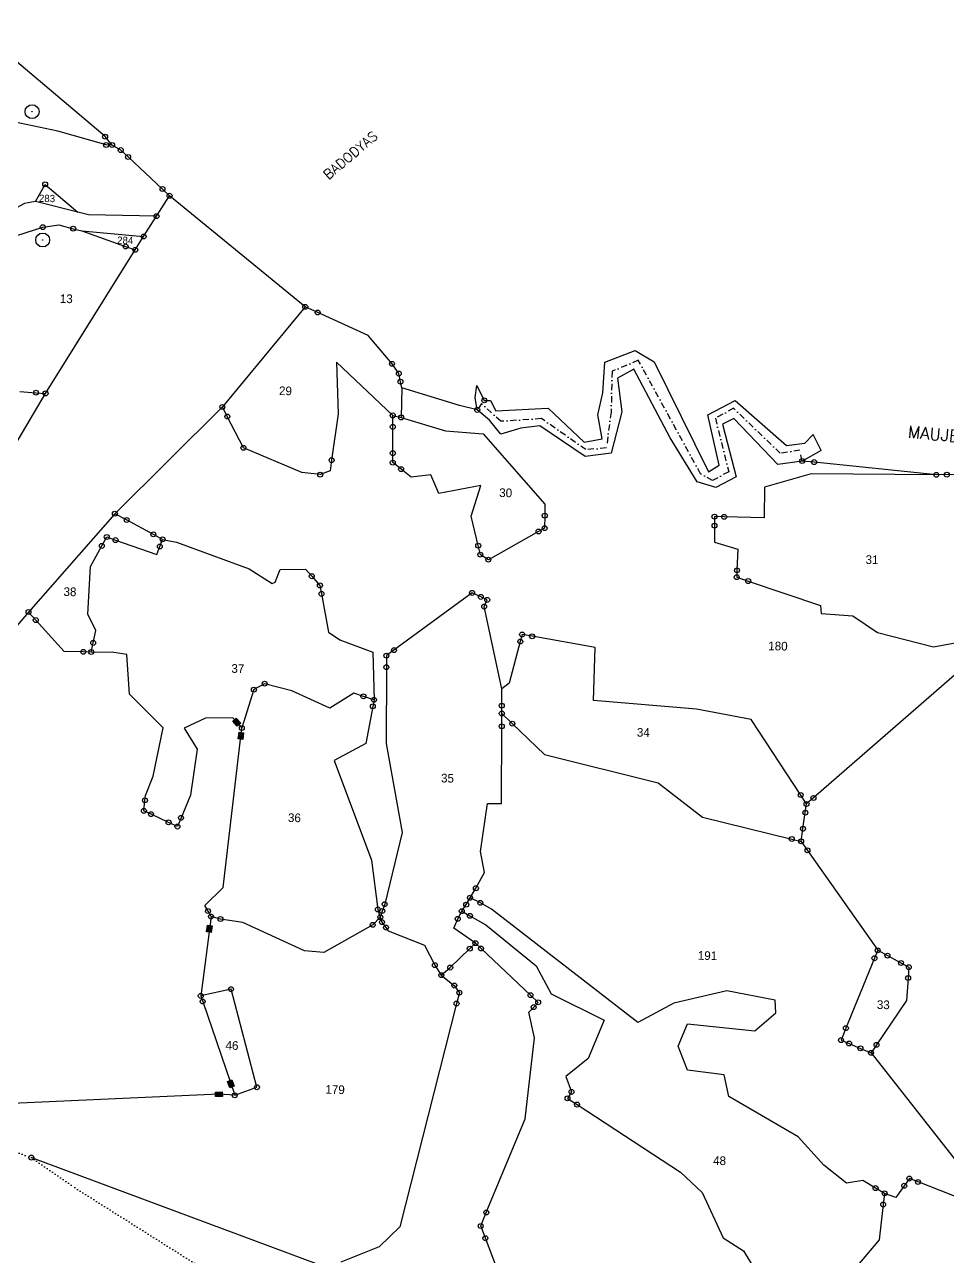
# Model space of a CAD drawing. Header units: metres. Extents: x 260336 to 266671, y 2219820 to 2223612.
# Drawn here: x 263508 to 264253, y 2222098 to 2223093 of the extents above; entities that cross this region are included whole.
import ezdxf

# ---------------------------------------------------------------- set-up
doc = ezdxf.new("R2010")
doc.units = ezdxf.units.M
doc.header["$MEASUREMENT"] = 0
doc.linetypes.add('DASHDOT', pattern=[1, 0.5, -0.25, 0, -0.25])
doc.linetypes.add('DOT', pattern=[0.25, 0, -0.25])
for name, color, linetype in [('OFF', 1, 'Continuous'), ('POLY_FOREST', 7, 'DOT'), ('POLY_PARCEL', 6, 'Continuous'), ('POLY_RAIL', 7, 'Continuous'), ('POLY_WATER', 4, 'Continuous'), ('SYM_STONE', 1, 'Continuous'), ('TEXT_MAPOUT', 7, 'Continuous'), ('TEXT_PARCEL', 7, 'Continuous'), ('TRAVERSE_STATION_POINT', 5, 'Continuous'), ('V_BOUND_LINE', 7, 'Continuous'), ('V_BOUND_STREAM_LINE', 7, 'DASHDOT')]:
    doc.layers.add(name, color=color, linetype=linetype)
doc.styles.get("Standard").update_dxf_attribs({"font": 'simplex.shx'})
doc.styles.add('TEXT_MAP', font='', dxfattribs={"height": 1.8})
doc.styles.get('TEXT_MAP').set_extended_font_data('Kruti Dev 050')

msp = doc.modelspace()

# ---------------------------------------------------------------- hatches: boundary and pattern name
at = {"layer": 'SYM_STONE'}
for points in [[(263678.89, 2222532.62), (263676.06, 2222530.15), (263679.63, 2222526.06), (263682.45, 2222528.52)], [(263680.47, 2222515.83), (263684.19, 2222515.4), (263684.82, 2222520.78), (263681.1, 2222521.22)], [(263654.93, 2222359.89), (263658.65, 2222359.37), (263659.4, 2222364.74), (263655.68, 2222365.26)], [(263675.34, 2222240.43), (263671.79, 2222239.22), (263673.54, 2222234.09), (263677.09, 2222235.3)], [(263662.05, 2222230.61), (263662.21, 2222226.87), (263667.63, 2222227.1), (263667.47, 2222230.84)]]:
    msp.add_hatch(color=256, dxfattribs=at).paths.add_polyline_path(points)

# ---------------------------------------------------------------- linework, layer by layer
at = {"layer": 'OFF'}
for p, q in [((263871.68, 2222791.54), (263873.14, 2222801.06)), ((264151.32, 2222748.61), (264144.76, 2222761.6))]:
    msp.add_line(p, q, dxfattribs=at)
at = {"layer": 'POLY_FOREST', "ltscale": 10}
for p, q in [((263410.7, 2222214.72), (263513.39, 2222177.65)), ((263513.39, 2222177.65), (263548.4, 2222153.4)), ((263548.4, 2222153.4), (263732.76, 2222037.01))]:
    msp.add_line(p, q, dxfattribs=at)
at = {"layer": 'POLY_PARCEL'}
for p, q in [((263534.82, 2223006.46), (263498.91, 2223014.04)), ((263573.88, 2222995.36), (263534.82, 2223006.46)), ((263578.62, 2222995.3), (263573.88, 2222995.36)), ((263516.66, 2222949.78), (263524.53, 2222963.58)), ((263524.53, 2222963.58), (263551.05, 2222941.11)), ((263554.18, 2222925.99), (263589.53, 2222913.43)), ((263589.53, 2222913.43), (263597.31, 2222910.67)), ((263805.22, 2222776.97), (263759.94, 2222819.93)), ((263759.94, 2222819.93), (263761.06, 2222778.27)), ((263504.16, 2222796.3), (263517.11, 2222795.34)), ((263517.11, 2222795.34), (263524.84, 2222794.76)), ((263812.48, 2222799.17), (263812, 2222775.38)), ((263671.63, 2222776.04), (263667.64, 2222783.78)), ((263684.67, 2222750.81), (263671.63, 2222776.04)), ((263761.06, 2222778.27), (263755.87, 2222740.77)), ((263805.22, 2222776.97), (263812, 2222775.38)), ((263805.23, 2222767.72), (263805.22, 2222776.97)), ((263812, 2222775.38), (263847.78, 2222764.48)), ((263805.25, 2222746.45), (263805.23, 2222767.72)), ((263847.78, 2222764.48), (263878.37, 2222762.01)), ((263878.37, 2222762.01), (263928.02, 2222705.36)), ((263731.88, 2222730.82), (263684.67, 2222750.81)), ((263755.87, 2222740.77), (263754.68, 2222732.19)), ((263805.26, 2222738.87), (263805.25, 2222746.45)), ((263746.68, 2222729.15), (263731.88, 2222730.82)), ((263754.68, 2222732.19), (263746.68, 2222729.15)), ((263811.99, 2222733.55), (263805.26, 2222738.87)), ((263820.18, 2222727.07), (263811.99, 2222733.55)), ((263836.1, 2222729.09), (263820.18, 2222727.07)), ((263842.5, 2222714.03), (263836.1, 2222729.09)), ((263876.26, 2222720.44), (263842.5, 2222714.03)), ((263868.6, 2222695.64), (263876.26, 2222720.44)), ((264143.12, 2222729.84), (264105.4, 2222719.06)), ((264244.21, 2222728.99), (264143.12, 2222729.84)), ((264105.4, 2222719.06), (264105.17, 2222694.37)), ((263928.02, 2222705.36), (263927.97, 2222696.06)), ((263590.33, 2222692.54), (263580.84, 2222697.64)), ((263611.93, 2222680.92), (263590.33, 2222692.54)), ((263874.24, 2222671.82), (263868.6, 2222695.64)), ((263927.97, 2222696.06), (263927.91, 2222686)), ((264072.93, 2222695.06), (264065.03, 2222695.23)), ((264065.03, 2222695.23), (264065.08, 2222687.95)), ((264105.17, 2222694.37), (264072.93, 2222695.06)), ((263619.39, 2222676.91), (263611.93, 2222680.92)), ((263922.97, 2222683.23), (263882.44, 2222660.49)), ((263927.91, 2222686), (263922.97, 2222683.23)), ((264065.08, 2222687.95), (264065.18, 2222674.7)), ((263561.21, 2222655.11), (263570.32, 2222671.6)), ((263570.32, 2222671.6), (263574.3, 2222678.8)), ((263574.3, 2222678.8), (263581.41, 2222676.3)), ((263581.41, 2222676.3), (263614.64, 2222664.64)), ((263614.64, 2222664.64), (263617.16, 2222671.15)), ((263617.16, 2222671.15), (263619.39, 2222676.91)), ((263619.39, 2222676.91), (263630.53, 2222674.53)), ((263630.53, 2222674.53), (263689.26, 2222653.04)), ((263875.97, 2222664.52), (263874.24, 2222671.82)), ((264065.18, 2222674.7), (264083.79, 2222668.95)), ((263882.44, 2222660.49), (263875.97, 2222664.52)), ((264083.79, 2222668.95), (264083.2, 2222651.88)), ((263558.96, 2222616.44), (263561.21, 2222655.11)), ((263689.26, 2222653.04), (263707.77, 2222641.25)), ((263710.4, 2222642.38), (263714.18, 2222652.5)), ((263714.18, 2222652.5), (263734.84, 2222652.77)), ((263734.84, 2222652.77), (263739.83, 2222647.14)), ((264083.2, 2222651.88), (264083.01, 2222646.35)), ((263707.77, 2222641.25), (263710.4, 2222642.38)), ((263739.83, 2222647.14), (263746.43, 2222639.71)), ((264083.01, 2222646.35), (264092.32, 2222643.21)), ((264092.32, 2222643.21), (264150.63, 2222623.5)), ((263746.43, 2222639.71), (263747.67, 2222632.86)), ((263747.67, 2222632.86), (263753.28, 2222602.01)), ((263869.29, 2222633.68), (263806.22, 2222587.47)), ((263876.34, 2222630.42), (263869.29, 2222633.68)), ((263881.54, 2222628.02), (263876.34, 2222630.42)), ((263879.05, 2222622.62), (263881.54, 2222628.02)), ((263893.32, 2222556.06), (263879.05, 2222622.62)), ((264150.63, 2222623.5), (264151.1, 2222616.92)), ((263516.97, 2222611.71), (263511.08, 2222618.19)), ((263539.94, 2222586.42), (263516.97, 2222611.71)), ((263565.56, 2222603.2), (263558.96, 2222616.44)), ((264151.1, 2222616.92), (264176.66, 2222615.18)), ((264176.66, 2222615.18), (264196.61, 2222601.67)), ((263563.31, 2222593.29), (263565.56, 2222603.2)), ((263753.28, 2222602.01), (263762.43, 2222595.85)), ((264196.61, 2222601.67), (264241.89, 2222589.99)), ((263561.64, 2222585.92), (263563.31, 2222593.29)), ((263762.43, 2222595.85), (263789.28, 2222585.78)), ((263908.23, 2222594.42), (263899.35, 2222560.67)), ((263909.71, 2222600.04), (263908.23, 2222594.42)), ((263917.78, 2222598.61), (263909.71, 2222600.04)), ((263968.62, 2222589.58), (263917.78, 2222598.61)), ((264286.75, 2222591.58), (264144.97, 2222468.07)), ((264241.89, 2222589.99), (264286.92, 2222598.47)), ((263555.33, 2222586.06), (263539.94, 2222586.42)), ((263561.64, 2222585.92), (263555.33, 2222586.06)), ((263579.92, 2222585.52), (263561.64, 2222585.92)), ((263590.36, 2222583.84), (263579.92, 2222585.52)), ((263592.52, 2222551.76), (263590.36, 2222583.84)), ((263789.28, 2222585.78), (263790.12, 2222547.28)), ((263800.09, 2222582.98), (263800.08, 2222573.75)), ((263806.22, 2222587.47), (263800.09, 2222582.98)), ((263967.26, 2222546.88), (263968.62, 2222589.58)), ((263800.08, 2222573.75), (263799.99, 2222511.93)), ((263619.73, 2222524.78), (263592.52, 2222551.76)), ((263693.11, 2222555.53), (263683.38, 2222524.6)), ((263701.78, 2222560.33), (263693.11, 2222555.53)), ((263723.74, 2222554.64), (263701.78, 2222560.33)), ((263754.32, 2222540.45), (263723.74, 2222554.64)), ((263773.83, 2222552.61), (263754.32, 2222540.45)), ((263781.55, 2222550.09), (263773.83, 2222552.61)), ((263893.29, 2222542.6), (263893.32, 2222556.06)), ((263899.35, 2222560.67), (263893.32, 2222556.06)), ((263790.12, 2222547.28), (263781.55, 2222550.09)), ((263789.12, 2222542.04), (263783.42, 2222512.06)), ((263790.12, 2222547.28), (263789.12, 2222542.04)), ((263893.27, 2222536.27), (263893.29, 2222542.6)), ((264050.46, 2222539.88), (263967.26, 2222546.88)), ((263654.1, 2222532.38), (263636.83, 2222524.44)), ((263676.2, 2222532.86), (263654.1, 2222532.38)), ((263683.38, 2222524.6), (263676.2, 2222532.86)), ((263893.25, 2222525.91), (263893.27, 2222536.27)), ((263893.27, 2222536.27), (263901.78, 2222528.1)), ((264094.75, 2222531.32), (264050.46, 2222539.88)), ((264134.65, 2222470.45), (264094.75, 2222531.32)), ((263611.77, 2222485.56), (263619.73, 2222524.78)), ((263636.83, 2222524.44), (263647.39, 2222507.56)), ((263668.28, 2222395.72), (263683.38, 2222524.6)), ((263893.1, 2222463.58), (263893.25, 2222525.91)), ((263901.78, 2222528.1), (263927.9, 2222503.04)), ((263783.42, 2222512.06), (263757.94, 2222498.31)), ((263799.99, 2222511.93), (263812.72, 2222440.18)), ((263647.39, 2222507.56), (263641.85, 2222470.38)), ((263927.9, 2222503.04), (264019.61, 2222480.19)), ((263757.94, 2222498.31), (263788.06, 2222417.85)), ((263605.5, 2222469.98), (263611.77, 2222485.56)), ((264019.61, 2222480.19), (264055.41, 2222452.53)), ((263604.29, 2222457.67), (263605.12, 2222466.13)), ((263605.12, 2222466.13), (263605.5, 2222469.98)), ((263641.85, 2222470.38), (263634.26, 2222452.04)), ((263876.13, 2222424.79), (263881.7, 2222463.58)), ((263881.7, 2222463.58), (263893.1, 2222463.58)), ((264139.4, 2222463.22), (264134.65, 2222470.45)), ((264138.39, 2222456.22), (264139.4, 2222463.22)), ((264144.97, 2222468.07), (264139.4, 2222463.22)), ((263610.03, 2222454.98), (263604.29, 2222457.67)), ((263624.18, 2222448.34), (263610.03, 2222454.98)), ((263634.26, 2222452.04), (263631.34, 2222444.98)), ((264055.41, 2222452.53), (264127.44, 2222434.88)), ((264136.51, 2222443.21), (264138.39, 2222456.22)), ((263631.34, 2222444.98), (263624.18, 2222448.34)), ((264135.04, 2222433.02), (264136.51, 2222443.21)), ((263812.72, 2222440.18), (263798.71, 2222382.29)), ((264127.44, 2222434.88), (264135.04, 2222433.02)), ((264135.04, 2222433.02), (264140.14, 2222425.76)), ((263879.32, 2222407.76), (263876.13, 2222424.79)), ((264140.14, 2222425.76), (264196.84, 2222345.03)), ((263788.06, 2222417.85), (263793.22, 2222378.05)), ((263872.37, 2222395.14), (263879.32, 2222407.76)), ((263653.49, 2222381.33), (263668.28, 2222395.72)), ((263867.63, 2222387.49), (263872.37, 2222395.14)), ((263798.71, 2222382.29), (263796.74, 2222376.74)), ((263860.95, 2222376.6), (263864.6, 2222381.91)), ((263864.6, 2222381.91), (263867.63, 2222387.49)), ((263875.99, 2222383.4), (263867.63, 2222387.49)), ((263885.07, 2222378.28), (263875.99, 2222383.4)), ((263658.46, 2222372.35), (263650.2, 2222308.24)), ((263656.06, 2222376.74), (263653.49, 2222381.33)), ((263658.46, 2222372.35), (263656.06, 2222376.74)), ((263666.17, 2222370.32), (263658.46, 2222372.35)), ((263793.22, 2222378.05), (263795.17, 2222371.79)), ((263796.74, 2222376.74), (263795.17, 2222371.79)), ((263857.71, 2222370.44), (263860.95, 2222376.6)), ((263860.95, 2222376.6), (263867.56, 2222372.88)), ((263867.56, 2222372.88), (263880.44, 2222365.66)), ((264003.02, 2222286.69), (263885.07, 2222378.28)), ((263684.07, 2222367.4), (263666.17, 2222370.32)), ((263733.92, 2222344.5), (263684.07, 2222367.4)), ((263789.05, 2222365.59), (263749.6, 2222343.39)), ((263795.17, 2222371.79), (263789.05, 2222365.59)), ((263795.17, 2222371.79), (263796.54, 2222367.82)), ((263796.54, 2222367.82), (263799.76, 2222363.39)), ((263799.76, 2222363.39), (263801.57, 2222360.78)), ((263854.63, 2222362.92), (263857.71, 2222370.44)), ((263871.98, 2222350.8), (263854.63, 2222362.92)), ((263880.44, 2222365.66), (263921.16, 2222332.5)), ((263801.57, 2222360.78), (263830.79, 2222349.2)), ((263749.6, 2222343.39), (263733.92, 2222344.5)), ((263830.79, 2222349.2), (263839.19, 2222333.04)), ((263851.66, 2222331.11), (263867.42, 2222346.38)), ((263867.42, 2222346.38), (263871.98, 2222350.8)), ((263876.51, 2222346.52), (263871.98, 2222350.8)), ((263916.49, 2222308.82), (263876.51, 2222346.52)), ((264196.84, 2222345.03), (264194.24, 2222338.65)), ((264196.84, 2222345.03), (264204.71, 2222340.76)), ((263839.19, 2222333.04), (263844.45, 2222324.99)), ((263921.16, 2222332.5), (263933.2, 2222309.84)), ((264194.24, 2222338.65), (264171.18, 2222282.15)), ((264204.71, 2222340.76), (264215.64, 2222334.82)), ((264215.64, 2222334.82), (264221.98, 2222331.38)), ((263844.45, 2222324.99), (263851.66, 2222331.11)), ((263844.45, 2222324.99), (263854.95, 2222316.55)), ((264221.41, 2222322.65), (264220.22, 2222304.54)), ((264221.98, 2222331.38), (264221.41, 2222322.65)), ((263674.63, 2222313.64), (263650.2, 2222308.24)), ((263695.57, 2222234.46), (263674.63, 2222313.64)), ((263854.95, 2222316.55), (263859.01, 2222310.81)), ((264075.09, 2222312.36), (264032.26, 2222302.28)), ((264114.17, 2222304.68), (264075.09, 2222312.36)), ((263650.2, 2222308.24), (263651.74, 2222303.74)), ((263651.74, 2222303.74), (263677.62, 2222227.97)), ((263859.01, 2222310.81), (263856.78, 2222302.03)), ((263922.67, 2222302.99), (263916.49, 2222308.82)), ((263919.06, 2222299.18), (263922.67, 2222302.99)), ((263933.2, 2222309.84), (263975.84, 2222288.7)), ((264032.26, 2222302.28), (264003.02, 2222286.69)), ((264114.58, 2222294.49), (264114.17, 2222304.68)), ((264220.22, 2222304.54), (264195.88, 2222268.72)), ((263856.78, 2222302.03), (263810.88, 2222121.66)), ((263915.19, 2222295.09), (263919.06, 2222299.18)), ((263919.8, 2222274.38), (263915.19, 2222295.09)), ((264097.53, 2222280.1), (264114.58, 2222294.49)), ((263975.84, 2222288.7), (263963.14, 2222257.66)), ((264035.85, 2222267.66), (264043.23, 2222285.58)), ((264043.23, 2222285.58), (264097.53, 2222280.1)), ((263912.16, 2222209), (263919.8, 2222274.38)), ((264171.18, 2222282.15), (264167.25, 2222272.51)), ((264167.25, 2222272.51), (264173.73, 2222269.76)), ((264043.13, 2222248.27), (264035.85, 2222267.66)), ((264173.73, 2222269.76), (264182.92, 2222265.86)), ((264182.92, 2222265.86), (264191.47, 2222262.24)), ((264195.88, 2222268.72), (264191.47, 2222262.24)), ((263963.14, 2222257.66), (263945.02, 2222243.11)), ((264191.47, 2222262.24), (264286.09, 2222141.79)), ((263945.02, 2222243.11), (263949.57, 2222230.71)), ((264072.93, 2222244.47), (264043.13, 2222248.27)), ((264076.65, 2222227.08), (264072.93, 2222244.47)), ((263677.62, 2222227.97), (263695.57, 2222234.46)), ((263664.84, 2222228.85), (263414.15, 2222217.5)), ((263677.62, 2222227.97), (263664.84, 2222228.85)), ((263949.57, 2222230.71), (263946.33, 2222225.49)), ((263946.33, 2222225.49), (263954.06, 2222220.44)), ((264132.53, 2222194.32), (264076.65, 2222227.08)), ((263954.06, 2222220.44), (264037.73, 2222165.77)), ((263880.8, 2222133.35), (263912.16, 2222209)), ((264153.22, 2222171.52), (264132.53, 2222194.32)), ((263513.39, 2222177.65), (263745.43, 2222091.43)), ((264037.73, 2222165.77), (264055.22, 2222149.48)), ((264171.7, 2222157.11), (264153.22, 2222171.52)), ((264184.72, 2222159.04), (264171.7, 2222157.11)), ((264195.16, 2222152.99), (264184.72, 2222159.04)), ((264218.26, 2222154.91), (264211.39, 2222145.3)), ((264222.43, 2222160.73), (264218.26, 2222154.91)), ((264229.43, 2222157.98), (264222.43, 2222160.73)), ((264282.05, 2222137.27), (264229.43, 2222157.98)), ((264055.22, 2222149.48), (264072.03, 2222112.75)), ((264202.44, 2222148.77), (264195.16, 2222152.99)), ((264202.44, 2222148.77), (264201.28, 2222139.71)), ((264211.39, 2222145.3), (264202.44, 2222148.77)), ((263876.27, 2222122.43), (263880.8, 2222133.35)), ((264201.28, 2222139.71), (264198.07, 2222111.13)), ((263810.88, 2222121.66), (263794.3, 2222105.63)), ((263880.04, 2222112.54), (263876.27, 2222122.43)), ((263794.3, 2222105.63), (263763.43, 2222093.1)), ((263922.61, 2222000.77), (263880.04, 2222112.54)), ((264072.03, 2222112.75), (264088.41, 2222102.3)), ((264198.07, 2222111.13), (264179.29, 2222088.97)), ((264088.41, 2222102.3), (264117.12, 2222055.69))]:
    msp.add_line(p, q, dxfattribs=at)
at = {"layer": 'POLY_RAIL'}
for p, q in [((263614.5, 2222937.88), (263624.98, 2222954.34)), ((263604.06, 2222921.46), (263614.5, 2222937.88)), ((263597.31, 2222910.67), (263604.06, 2222921.46)), ((263524.84, 2222794.76), (263597.31, 2222910.67)), ((263734.57, 2222864.69), (263667.64, 2222783.78)), ((263493.9, 2222742.06), (263524.84, 2222794.76)), ((263667.64, 2222783.78), (263580.84, 2222697.64)), ((263580.84, 2222697.64), (263511.08, 2222618.19)), ((263511.08, 2222618.19), (263465.19, 2222564.38))]:
    msp.add_line(p, q, dxfattribs=at)
at = {"layer": 'POLY_WATER'}
for p, q in [((263516.66, 2222949.78), (263507.98, 2222948.13)), ((263551.05, 2222941.11), (263516.66, 2222949.78)), ((263507.98, 2222948.13), (263482.82, 2222934.57)), ((263559.54, 2222938.97), (263551.05, 2222941.11)), ((263614.5, 2222937.88), (263559.54, 2222938.97)), ((263486.36, 2222917.35), (263522.62, 2222929.02)), ((263522.62, 2222929.02), (263535.46, 2222930.75)), ((263535.46, 2222930.75), (263547.18, 2222927.77)), ((263547.18, 2222927.77), (263554.18, 2222925.99)), ((263554.18, 2222925.99), (263604.06, 2222921.46)), ((263974.87, 2222795.14), (263976.41, 2222819.98)), ((263976.41, 2222819.98), (264001.03, 2222829.29)), ((264001.03, 2222829.29), (264016.43, 2222820.16)), ((264016.43, 2222820.16), (264060.33, 2222731.48)), ((263999.98, 2222814.43), (263986.73, 2222807.16)), ((264029.21, 2222758.78), (263999.98, 2222814.43)), ((263873.14, 2222801.06), (263879.17, 2222789.12)), ((263986.73, 2222807.16), (263990.17, 2222779.95)), ((263873.47, 2222781.43), (263871.68, 2222791.54)), ((263970.97, 2222777.38), (263974.87, 2222795.14)), ((263883.35, 2222773.18), (263873.47, 2222781.43)), ((263879.17, 2222789.12), (263884.19, 2222789.01)), ((263884.19, 2222789.01), (263888.54, 2222780.63)), ((263888.54, 2222780.63), (263930.82, 2222782.74)), ((263930.82, 2222782.74), (263959.93, 2222755.47)), ((263990.17, 2222779.95), (263981.66, 2222746.43)), ((264059.55, 2222777.47), (264081.7, 2222789.08)), ((264081.7, 2222789.08), (264123.16, 2222752.77)), ((263892.42, 2222761.9), (263883.35, 2222773.18)), ((263974.32, 2222758.17), (263970.97, 2222777.38)), ((264068.74, 2222736.82), (264059.55, 2222777.47)), ((264080.69, 2222774.48), (264071.55, 2222769.91)), ((264071.55, 2222769.91), (264082.45, 2222727.42)), ((264116.1, 2222737.3), (264080.69, 2222774.48)), ((263908.61, 2222766.58), (263892.42, 2222761.9)), ((263924.02, 2222768.51), (263908.61, 2222766.58)), ((263960.7, 2222743.86), (263924.02, 2222768.51)), ((264138.07, 2222754.46), (264144.76, 2222761.6)), ((263959.93, 2222755.47), (263974.32, 2222758.17)), ((264051.1, 2222723.34), (264029.21, 2222758.78)), ((264123.16, 2222752.77), (264138.07, 2222754.46)), ((263981.66, 2222746.43), (263960.7, 2222743.86)), ((264135.81, 2222740.15), (264116.1, 2222737.3)), ((264151.32, 2222748.61), (264135.81, 2222740.15)), ((264060.33, 2222731.48), (264068.74, 2222736.82)), ((264066.1, 2222718.73), (264051.1, 2222723.34)), ((264082.45, 2222727.42), (264066.1, 2222718.73))]:
    msp.add_line(p, q, dxfattribs=at)
at = {"layer": 'SYM_STONE'}
for p, q in [((263676.06, 2222530.15), (263678.89, 2222532.62)), ((263678.89, 2222532.62), (263682.45, 2222528.52)), ((263679.63, 2222526.06), (263676.06, 2222530.15)), ((263682.45, 2222528.52), (263679.63, 2222526.06)), ((263680.47, 2222515.83), (263681.1, 2222521.22)), ((263681.1, 2222521.22), (263684.82, 2222520.78)), ((263684.19, 2222515.4), (263680.47, 2222515.83)), ((263684.82, 2222520.78), (263684.19, 2222515.4)), ((263654.93, 2222359.89), (263655.68, 2222365.26)), ((263655.68, 2222365.26), (263659.4, 2222364.74)), ((263659.4, 2222364.74), (263658.65, 2222359.37)), ((263658.65, 2222359.37), (263654.93, 2222359.89)), ((263671.79, 2222239.22), (263675.34, 2222240.43)), ((263673.54, 2222234.09), (263671.79, 2222239.22)), ((263677.09, 2222235.3), (263673.54, 2222234.09)), ((263675.34, 2222240.43), (263677.09, 2222235.3)), ((263662.05, 2222230.61), (263667.47, 2222230.84)), ((263662.21, 2222226.87), (263662.05, 2222230.61)), ((263667.63, 2222227.1), (263662.21, 2222226.87)), ((263667.47, 2222230.84), (263667.63, 2222227.1))]:
    msp.add_line(p, q, dxfattribs=at)
for centre in [(263572.94, 2223002.11), (263573.88, 2222995.36), (263578.62, 2222995.3), (263585.59, 2222991.21), (263591.49, 2222985.69), (263524.53, 2222963.58), (263619.29, 2222959.81), (263624.98, 2222954.34), (263614.5, 2222937.88), (263522.62, 2222929.02), (263547.18, 2222927.77), (263604.06, 2222921.46), (263589.53, 2222913.43), (263597.31, 2222910.67), (263734.57, 2222864.69), (263744.62, 2222860.09), (263804.66, 2222818.65), (263810.16, 2222810.79), (263811.48, 2222804.2), (263517.11, 2222795.34), (263524.84, 2222794.76), (263879.17, 2222789.12), (263667.64, 2222783.78), (263873.47, 2222781.43), (263671.63, 2222776.04), (263805.22, 2222776.97), (263805.23, 2222767.72), (263812, 2222775.38), (263684.67, 2222750.81), (263755.87, 2222740.77), (263805.25, 2222746.45), (263805.26, 2222738.87), (264135.81, 2222740.15), (264145.47, 2222739.26), (263746.68, 2222729.15), (263811.99, 2222733.55), (264244.21, 2222728.99), (264252.71, 2222729.1), (263580.84, 2222697.64), (263590.33, 2222692.54), (263927.97, 2222696.06), (264065.03, 2222695.23), (264072.93, 2222695.06), (263574.3, 2222678.8), (263611.93, 2222680.92), (263922.97, 2222683.23), (263927.91, 2222686), (264065.08, 2222687.95), (263570.32, 2222671.6), (263581.41, 2222676.3), (263617.16, 2222671.15), (263619.39, 2222676.91), (263874.24, 2222671.82), (263875.97, 2222664.52), (263882.44, 2222660.49), (264083.2, 2222651.88), (263739.83, 2222647.14), (263746.43, 2222639.71), (264083.01, 2222646.35), (264092.32, 2222643.21), (263747.67, 2222632.86), (263869.29, 2222633.68), (263876.34, 2222630.42), (263879.05, 2222622.62), (263881.54, 2222628.02), (263511.08, 2222618.19), (263516.97, 2222611.71), (263909.71, 2222600.04), (263917.78, 2222598.61), (263563.31, 2222593.29), (263908.23, 2222594.42), (263555.33, 2222586.06), (263561.64, 2222585.92), (263800.09, 2222582.98), (263806.22, 2222587.47), (263800.08, 2222573.75), (263701.78, 2222560.33), (263693.11, 2222555.53), (263781.55, 2222550.09), (263789.12, 2222542.04), (263790.12, 2222547.28), (263893.29, 2222542.6), (263893.27, 2222536.27), (263683.38, 2222524.6), (263893.25, 2222525.91), (263901.78, 2222528.1), (264134.65, 2222470.45), (263605.12, 2222466.13), (264139.4, 2222463.22), (264144.97, 2222468.07), (263604.29, 2222457.67), (263610.03, 2222454.98), (263634.26, 2222452.04), (264138.39, 2222456.22), (263624.18, 2222448.34), (263631.34, 2222444.98), (264136.51, 2222443.21), (264127.44, 2222434.88), (264135.04, 2222433.02), (264140.14, 2222425.76), (263872.37, 2222395.14), (263798.71, 2222382.29), (263864.6, 2222381.91), (263867.63, 2222387.49), (263875.99, 2222383.4), (263656.06, 2222376.74), (263658.46, 2222372.35), (263666.17, 2222370.32), (263793.22, 2222378.05), (263795.17, 2222371.79), (263796.74, 2222376.74), (263857.71, 2222370.44), (263860.95, 2222376.6), (263867.56, 2222372.88), (263789.05, 2222365.59), (263796.54, 2222367.82), (263799.76, 2222363.39), (263871.98, 2222350.8), (263867.42, 2222346.38), (263876.51, 2222346.52), (264196.84, 2222345.03), (264204.71, 2222340.76), (263839.19, 2222333.04), (263851.66, 2222331.11), (264194.24, 2222338.65), (264215.64, 2222334.82), (264221.98, 2222331.38), (263844.45, 2222324.99), (264221.41, 2222322.65), (263674.63, 2222313.64), (263854.95, 2222316.55), (263859.01, 2222310.81), (263650.2, 2222308.24), (263651.74, 2222303.74), (263856.78, 2222302.03), (263916.49, 2222308.82), (263922.67, 2222302.99), (263919.06, 2222299.18), (264171.18, 2222282.15), (264167.25, 2222272.51), (264173.73, 2222269.76), (264182.92, 2222265.86), (264191.47, 2222262.24), (264195.88, 2222268.72), (263695.57, 2222234.46), (263949.57, 2222230.71), (263677.62, 2222227.97), (263946.33, 2222225.49), (263954.06, 2222220.44), (263513.39, 2222177.65), (264195.16, 2222152.99), (264218.26, 2222154.91), (264222.43, 2222160.73), (264229.43, 2222157.98), (264202.44, 2222148.77), (263880.8, 2222133.35), (264201.28, 2222139.71), (263876.27, 2222122.43), (263880.04, 2222112.54)]:
    msp.add_circle(centre, 1.99, dxfattribs=at)
at = {"layer": 'TRAVERSE_STATION_POINT'}
for centre, radius in [((263513.96, 2223022.27), 5.61), ((263513.96, 2223022.27), 0.148), ((263522.55, 2222918.64), 5.61), ((263522.55, 2222918.64), 0.148)]:
    msp.add_circle(centre, radius, dxfattribs=at)
at = {"layer": 'V_BOUND_LINE'}
for p, q in [((263572.94, 2223002.11), (263466.09, 2223092.55)), ((263578.62, 2222995.3), (263572.94, 2223002.11)), ((263585.59, 2222991.21), (263578.62, 2222995.3)), ((263591.49, 2222985.69), (263585.59, 2222991.21)), ((263619.29, 2222959.81), (263591.49, 2222985.69)), ((263624.98, 2222954.34), (263619.29, 2222959.81)), ((263734.57, 2222864.69), (263624.98, 2222954.34)), ((263744.62, 2222860.09), (263734.57, 2222864.69)), ((263785.27, 2222841.48), (263744.62, 2222860.09)), ((263804.66, 2222818.65), (263785.27, 2222841.48)), ((263810.16, 2222810.79), (263804.66, 2222818.65)), ((263811.48, 2222804.2), (263810.16, 2222810.79)), ((263812.48, 2222799.17), (263811.48, 2222804.2)), ((263859.02, 2222785.05), (263812.48, 2222799.17)), ((263873.47, 2222781.43), (263859.02, 2222785.05)), ((264145.47, 2222739.26), (264135.81, 2222740.15)), ((264244.21, 2222728.99), (264145.47, 2222739.26)), ((264307.83, 2222729.79), (264244.21, 2222728.99))]:
    msp.add_line(p, q, dxfattribs=at)
at = {"layer": 'V_BOUND_STREAM_LINE', "ltscale": 10}
for p, q in [((264003.53, 2222821.51), (263982.35, 2222812.6)), ((264053.88, 2222729.76), (264003.53, 2222821.51)), ((263982.35, 2222812.6), (263981.57, 2222779.65)), ((263876.91, 2222786.49), (263873.47, 2222781.43)), ((263892.54, 2222772.22), (263876.91, 2222786.49)), ((263981.57, 2222779.65), (263977.72, 2222750.69)), ((264080.52, 2222782.76), (264065.81, 2222774.68)), ((264118.16, 2222746.46), (264080.52, 2222782.76)), ((263925.28, 2222774.4), (263892.54, 2222772.22)), ((263961.23, 2222749.43), (263925.28, 2222774.4)), ((264065.81, 2222774.68), (264076.52, 2222731.54)), ((263977.72, 2222750.69), (263961.23, 2222749.43)), ((264134.04, 2222749.02), (264118.16, 2222746.46)), ((264135.81, 2222740.15), (264134.04, 2222749.02)), ((264076.52, 2222731.54), (264063.45, 2222724.4)), ((264063.45, 2222724.4), (264053.88, 2222729.76))]:
    msp.add_line(p, q, dxfattribs=at)

# ---------------------------------------------------------------- texts
at = {"layer": 'TEXT_MAPOUT'}
for s, height, rotation, p in [('BADODYAS', 7.794, 40.25417, (263753.37, 2222966.99)), ('MAUJE BORDICHI SHIV', 9.7423, 354.96456, (264220.81, 2222758.96))]:
    msp.add_text(s, height=height, rotation=rotation, dxfattribs=at).set_placement(p)
at = {"layer": 'TEXT_PARCEL', "style": 'TEXT_MAP'}
for s, height, p in [('283', 5.845, (263519.46, 2222949.44)), ('284', 5.845, (263582.62, 2222915.63)), ('13', 7.014, (263536.32, 2222867.84)), ('29', 7.014, (263713.31, 2222793.42)), ('30', 7.014, (263891.15, 2222711.11)), ('31', 7.014, (264186.98, 2222657.07)), ('38', 7.014, (263539.29, 2222631.19)), ('180', 7.014, (264108.41, 2222587.41)), ('37', 7.014, (263674.86, 2222569.15)), ('34', 7.014, (264002.31, 2222517.61)), ('35', 7.014, (263844.15, 2222480.63)), ('36', 7.014, (263720.54, 2222448.68)), ('191', 7.014, (264051.51, 2222337.42)), ('33', 7.014, (264196.11, 2222297.7)), ('46', 7.014, (263670.13, 2222264.78)), ('179', 7.014, (263750.78, 2222229.23)), ('48', 7.014, (264063.89, 2222171.77))]:
    msp.add_text(s, height=height, rotation=358.77617, dxfattribs=at).set_placement(p)

doc.saveas('drawing.dxf')
